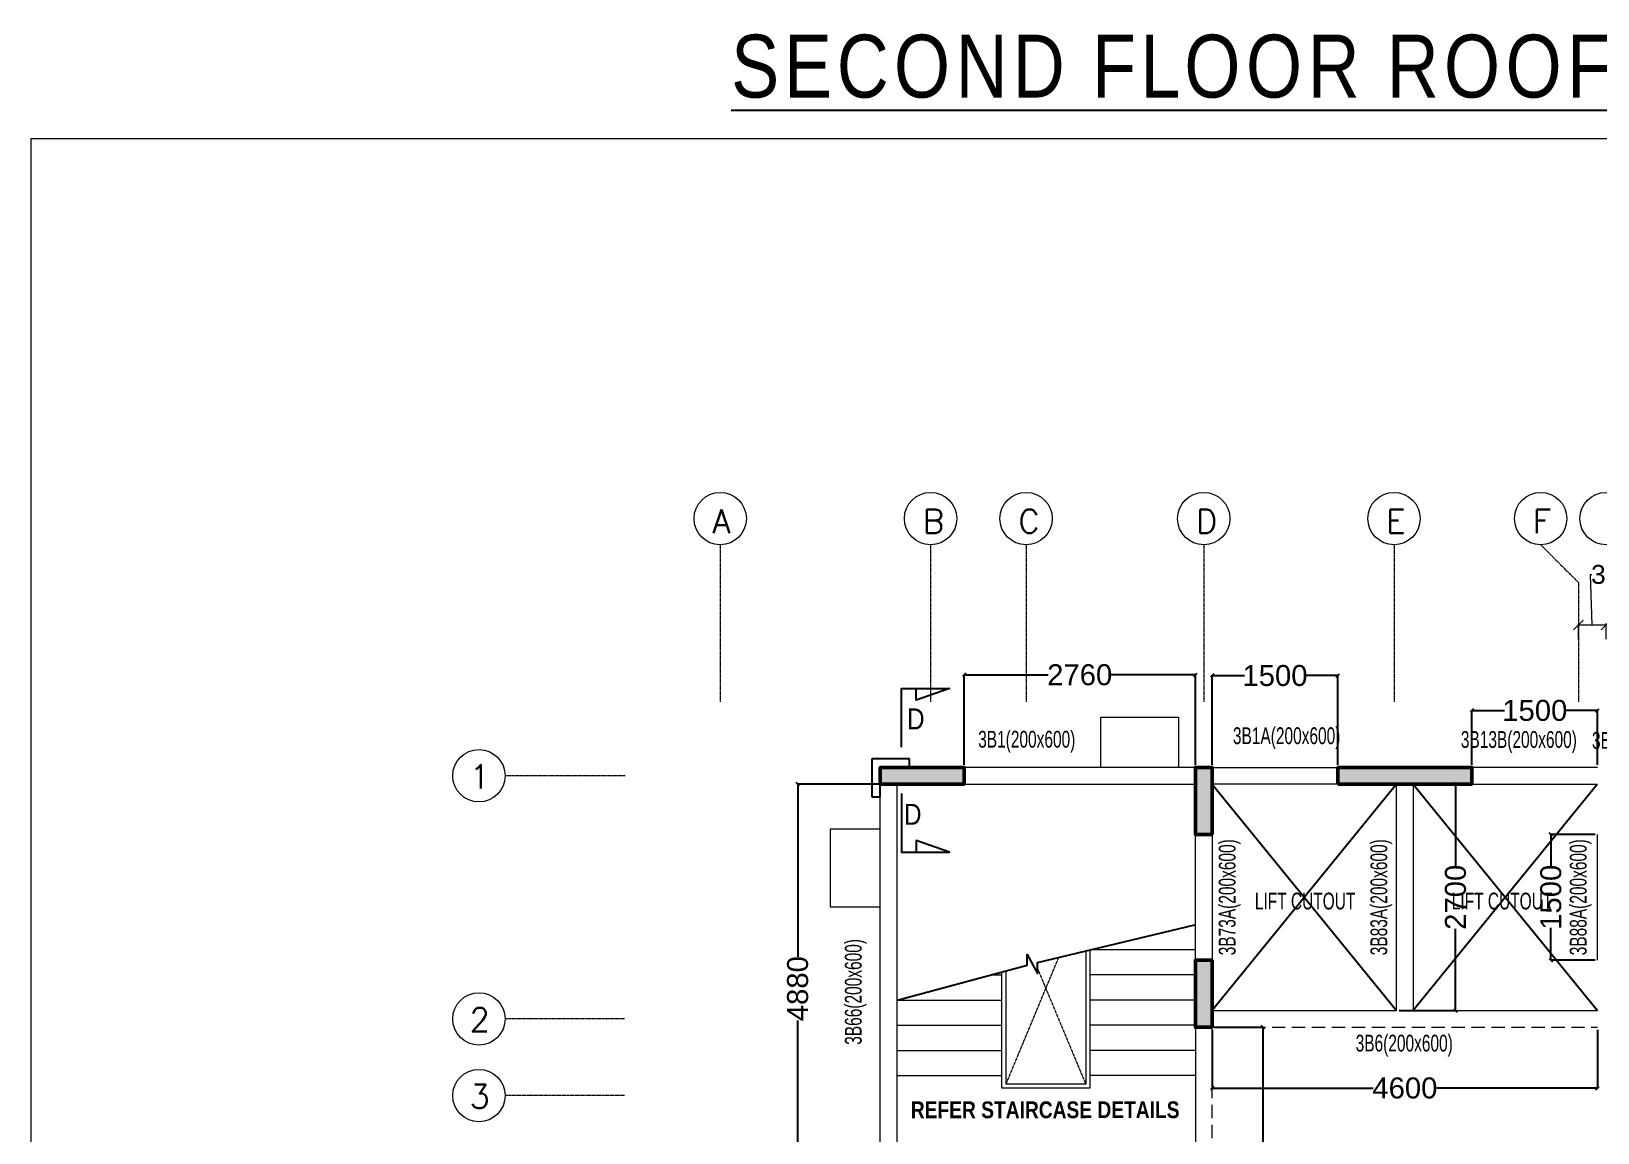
# Model space of a CAD drawing. Header units: millimetres. Extents: x 26 to 37382, y 45 to 77360.
# Drawn here: x 26 to 18715, y 64222 to 77360 of the extents above; entities that cross this region are included whole.
import ezdxf

# ---------------------------------------------------------------- set-up
doc = ezdxf.new("R2010")
doc.units = ezdxf.units.MM
for name, pattern in [('ACAD_ISO04W100', [30, 24, -3, 0, -3]), ('CONTINU', [0]), ('DASHED', [0.75, 0.5, -0.25]), ('HIDDEN', [9.525, 6.35, -3.175]), ('HIDDEN2', [0.1875, 0.125, -0.0625])]:
    doc.linetypes.add(name, pattern=pattern)
for name, color, linetype, lineweight in [('A-ANNO-DIMS', 8, 'Continuous', 15), ('A-ANNO-GRID-LINE', 8, 'ACAD_ISO04W100', 20), ('A-ANNO-GRID-TEXT', 13, 'Continuous', 15), ('A-BOXING PROJECTION', 8, 'Continuous', 9), ('A-CLMN', 5, 'Continuous', 50), ('A-CONC-PATT', 253, 'Continuous', 0), ('A-HIDD-BELW', 8, 'HIDDEN2', 20), ('S - BEAM', 7, 'Continuous', 13), ('S - BEAM TXT', 30, 'Continuous', 13), ('S - SLAB TXT', 2, 'Continuous', 13), ('STR-COL-DIM', 8, 'Continuous', 18), ('STR-Stair', 1, 'Continuous', 13)]:
    doc.layers.add(name, color=color, linetype=linetype, lineweight=lineweight)
for name, color, linetype in [('BAND DETAILS', 2, 'Continuous'), ('S-DIM', 8, 'Continuous'), ('SECTION', 4, 'CONTINU'), ('sub title', 22, 'Continuous'), ('TEXT', 7, 'Continuous')]:
    doc.layers.add(name, color=color, linetype=linetype)
doc.styles.add('ROMANS', font='romans.shx')
doc.styles.add('S - GRID TXT', font='ARIALNB.TTF')
doc.styles.add('SD', font='ARIALNB.TTF')
doc.styles.add('SED', font='ARIALN.TTF', dxfattribs={"height": 50})
doc.styles.add('SOBHA', font='arial.ttf')
doc.dimstyles.new('S--20', dxfattribs={"dimscale": 20, "dimtxt": 12.5, "dimasz": 2, "dimexe": 0.25, "dimexo": 1.5, "dimgap": 0.1, "dimtad": 0, "dimdec": 0, "dimrnd": 0.0005, "dimzin": 0, "dimdsep": 46, "dimtxsty": 'SOBHA', "dimblk": 'OBLIQUE', "dimcen": 0.09, "dimclrd": 8, "dimclre": 8, "dimclrt": 4, "dimadec": 0, "dimazin": 0, "dimtfac": 1, "dimtdec": 0, "dimtofl": 0, "dimtmove": 0, "dimatfit": 3, "dimfxl": 0.18, "dimtolj": 1, "dimtzin": 0, "dimlwd": -1, "dimlwe": -1, "dimarcsym": 0})
doc.dimstyles.new('S-75', dxfattribs={"dimscale": 75, "dimtxt": 2.5, "dimasz": 1.5, "dimexe": 0.25, "dimexo": 0.25, "dimgap": 0.1, "dimtad": 0, "dimdec": 0, "dimzin": 0, "dimdsep": 46, "dimtxsty": 'SOBHA', "dimblk": 'OBLIQUE', "dimcen": 0.09, "dimclrd": 8, "dimclre": 8, "dimclrt": 6, "dimadec": 5, "dimazin": 0, "dimtfac": 1, "dimtdec": 0, "dimtmove": 0, "dimatfit": 3, "dimfxl": 0.18, "dimtolj": 1, "dimtzin": 0, "dimlwd": -1, "dimlwe": -1, "dimarcsym": 0})

# ---------------------------------------------------------------- blocks, each defined once
blk = doc.blocks.new('SECOND FLOOR ROOF FRAMING LAYOUT')
at = {"color": 8}
for p, q in [((111044, -2536424, 1), (113244, -2539124)), ((113244, -2536424), (111044, -2539124)), ((113444, -2536424), (115644, -2539124, 1)), ((115637, -2536426, 1), (113444, -2539124))]:
    blk.add_line(p, q, dxfattribs=at)
at = {"elevation": -1}
blk.add_lwpolyline([(107285, -2539000), (108838, -2538584), (108836, -2538455), (108961, -2538681), (108959, -2538552), (110837, -2538100)], dxfattribs=at)
at = {"layer": 'A-HIDD-BELW', "linetype": 'DASHED', "ltscale": 3}
for p, q in [((108585, -2540002, -1), (109214, -2538490, -1)), ((108960, -2538622, -1), (109535, -2540002, -1))]:
    blk.add_line(p, q, dxfattribs=at)
at = {"layer": 'S - BEAM', "linetype": 'ByBlock', "ltscale": 25}
for p, q in [((110844, -2536224, 0), (108084, -2536224)), ((111044, -2536224), (112544, -2536224)), ((115644, -2536224), (114144, -2536224)), ((107084, -2541304), (107084, -2536424, 0)), ((107284, -2541304), (107284, -2536424, 0)), ((108084, -2536424), (110844, -2536424, 0)), ((112544, -2536424), (111044, -2536424)), ((113244, -2539124, 0), (113244, -2536424)), ((113444, -2536424), (113444, -2539124)), ((114144, -2536424), (115644, -2536424)), ((110844, -2538524, 1), (110844, -2537024, 1)), ((111044, -2537024, 1), (111044, -2538524, 1)), ((115644, -2538524), (115644, -2537024)), ((111044, -2539124, 1), (113244, -2539124)), ((113444, -2539124), (115644, -2539124)), ((110844, -2539324, 1), (110844, -2541304, 1))]:
    blk.add_line(p, q, dxfattribs=at)
at = {"layer": 'S - BEAM', "linetype": 'HIDDEN', "ltscale": 25}
for p, q in [((111044, -2539324), (115644, -2539324)), ((111044, -2543504, 1), (111044, -2539324, 1))]:
    blk.add_line(p, q, dxfattribs=at)
at = {"layer": 'S - BEAM', "color": 7, "linetype": 'ByBlock', "elevation": 0}
for points in [[(109714, -2536224), (109714, -2535624), (110644, -2535623), (110644, -2536224)], [(107085, -2536959), (106485, -2536959), (106485, -2537889), (107085, -2537889)]]:
    blk.add_lwpolyline(points, dxfattribs=at)
at = {"layer": 'STR-Stair', "color": 7, "linetype": 'ByBlock'}
for p, q in [((109535, -2538413, -1), (109535, -2540002, -3)), ((109585, -2538401, 0), (109585, -2540052, -1)), ((108535, -2540052, -1), (108535, -2538666, -1)), ((108585, -2540002, -1), (108585, -2538652, -1)), ((109585, -2540052, -1), (108535, -2540052, -1)), ((109535, -2540002, -1), (108585, -2540002, -1))]:
    blk.add_line(p, q, dxfattribs=at)
at = {"layer": 'STR-Stair', "color": 1}
for p, q in [((110837, -2538400, -1), (109585, -2538400, -1)), ((108404, -2538700, -1), (108535, -2538700, -1)), ((110837, -2538700, -1), (109585, -2538700, -1)), ((107285, -2539000, -1), (108535, -2539000, -1)), ((110837, -2539000, -1), (109585, -2539000, -1)), ((107285, -2539300, -1), (108535, -2539300, -1)), ((110837, -2539300, -1), (109585, -2539300, -1)), ((107285, -2539600, -1), (108535, -2539600, -1)), ((110837, -2539600, -1), (109585, -2539600, -1)), ((107285, -2539900, -1), (108535, -2539900, -1)), ((110837, -2539900, -1), (109585, -2539900, -1))]:
    blk.add_line(p, q, dxfattribs=at)
at = {"layer": 'S - BEAM TXT', "char_height": 200, "attachment_point": 8, "style": 'S - GRID TXT'}
for s, insert in [('{\\fSwis721 LtCn BT|b0|i0|c0|p34;\\W0.9;3B1(200x600)}', (108832, -2536048, 0)), ('{\\fSwis721 LtCn BT|b0|i0|c0|p34;\\W0.9;3B1A(200x600)}', (111933, -2536006, 0)), ('{\\fSwis721 LtCn BT|b0|i0|c0|p34;\\W0.9;3B13B(200x600)}', (114704, -2536051, 0)), ('{\\fSwis721 LtCn BT|b0|i0|c0|p34;\\W0.9;3B2(200x600)}', (116156, -2536062, 0)), ('{\\fSwis721 LtCn BT|b0|i0|c0|p34;\\W0.9;3B6(200x600)}', (113336, -2539673, 0))]:
    blk.add_mtext(s, dxfattribs=dict(at, insert=insert))
at = {"layer": 'S - BEAM TXT', "char_height": 200, "attachment_point": 8, "rotation": 90, "style": 'S - GRID TXT'}
for s, insert in [('{\\fSwis721 LtCn BT|b0|i0|c0|p34;\\W0.9;3B73A(200x600)}', (111383, -2537773, 0)), ('{\\fSwis721 LtCn BT|b0|i0|c0|p34;\\W0.9;3B83A(200x600)}', (113193, -2537773, 0)), ('{\\fSwis721 LtCn BT|b0|i0|c0|p34;\\W0.9;3B88A(200x600)}', (115572, -2537773, 0)), ('{\\fSwis721 LtCn BT|b0|i0|c0|p34;\\W0.9;3B66(200x600)}', (106922, -2538902, 1))]:
    blk.add_mtext(s, dxfattribs=dict(at, insert=insert))
at = {"layer": 'S - SLAB TXT', "insert": (110655, -2540208, 0), "char_height": 200, "width": 3207.13, "attachment_point": 3, "rotation": 0.0107, "style": 'S - GRID TXT'}
blk.add_mtext('REFER STAIRCASE DETAILS', dxfattribs=at)
at = {"layer": 'TEXT', "color": 4, "linetype": 'Continuous', "char_height": 200, "attachment_point": 8, "rotation": 359.9895, "style": 'SD'}
for insert in [(112153, -2537921, 1), (114503, -2537921, 1)]:
    blk.add_mtext('{\\fSwis721 LtCn BT|b0|i0|c0|p34;\\W0.9;LIFT CUTOUT}', dxfattribs=dict(at, insert=insert))
blk = doc.blocks.new('_Oblique')
at = {"color": 0, "linetype": 'ByBlock', "lineweight": -2}
blk.add_line((-0.5, -0.5), (0.5, 0.5), dxfattribs=at)
blk = doc.blocks.new('*D12')
at = {"layer": 'Defpoints', "color": 0, "transparency": 16777216}
for p in [(31040, -1593781), (30710, -1593969, 0), (31040, -1593969, 0)]:
    blk.add_point(p, dxfattribs=at)
at = {"layer": 'STR-COL-DIM', "color": 8, "transparency": 16777216}
for p, q in [((30875, -1593781), (30854, -1593179)), ((30854, -1593179), (30869, -1593179)), ((30710, -1593950), (30710, -1593762)), ((30710, -1593781), (31040, -1593781)), ((31040, -1593950), (31040, -1593762))]:
    blk.add_line(p, q, dxfattribs=at)
at = {"layer": 'STR-COL-DIM', "color": 8, "transparency": 16777216, "xscale": 112.5, "yscale": 112.5, "zscale": 112.5, "rotation": 180}
blk.add_blockref('_Oblique', (30710, -1593781), dxfattribs=at)
at = {"layer": 'STR-COL-DIM', "color": 8, "transparency": 16777216, "xscale": 112.5, "yscale": 112.5, "zscale": 112.5}
blk.add_blockref('_Oblique', (31040, -1593781), dxfattribs=at)
at = {"layer": 'STR-COL-DIM', "color": 6, "transparency": 16777216, "insert": (31124, -1593179), "char_height": 225, "attachment_point": 5, "style": 'SOBHA'}
blk.add_mtext('\\A1;330', dxfattribs=at)
blk = doc.blocks.new('FFR')
at = {"layer": 'A-CONC-PATT', "linetype": 'ByBlock'}
h = blk.add_hatch(color=256, dxfattribs=at)
h.dxf.hatch_style = 1
h.paths.add_polyline_path([(3010, 38860), (2010, 38860), (2010, 38660), (2010, 38660), (2210, 38660), (2210, 38660), (3010, 38660)])
at = {"layer": 'A-CONC-PATT'}
h = blk.add_hatch(color=256, dxfattribs=at)
h.dxf.hatch_style = 1
h.paths.add_polyline_path([(5770, 38060), (5970, 38060), (5970, 38860), (5770, 38860)])
h = blk.add_hatch(color=256, dxfattribs=at)
h.dxf.hatch_style = 1
h.paths.add_polyline_path([(7470, 38860), (7470, 38660), (9070, 38660), (9070, 38860)])
h = blk.add_hatch(color=256, dxfattribs=at)
h.dxf.hatch_style = 1
h.paths.add_polyline_path([(5770, 35760), (5970, 35760), (5970, 36560), (5770, 36560)])
at = {"layer": 'A-CLMN', "elevation": 0}
for points in [[(2210, 38660), (2210, 38660), (2010, 38660), (2010, 38660), (2010, 38860), (3010, 38860), (3010, 38660)], [(5970, 38060), (5770, 38060), (5770, 38860), (5970, 38860)], [(7470, 38660), (7470, 38860), (9070, 38860), (9070, 38660)], [(5970, 35760), (5770, 35760), (5770, 36560), (5970, 36560)]]:
    blk.add_lwpolyline(points, close=True, dxfattribs=at)
blk = doc.blocks.new('ELEVATION FEATURE - ELEVATION FEATURE-2962623-SECOND FLOOR LEVEL')
at = {"layer": 'A-BOXING PROJECTION', "color": 2, "lineweight": 25}
for p, q in [((4980478, 4991206), (4980028, 4991206)), ((4980028, 4991206), (4980028, 4990756)), ((4980128, 4990756), (4980128, 4991106)), ((4980128, 4991106), (4980478, 4991106)), ((4980478, 4991106), (4980478, 4991206)), ((4980028, 4990756), (4980128, 4990756))]:
    blk.add_line(p, q, dxfattribs=at)
blk = doc.blocks.new('A$C420997f2')
at = {"layer": 'SECTION', "color": 5, "ltscale": 1000}
for points, elevation in [([(2062, 37903), (2062, 38600), (2637, 38600), (2239, 38461), (2239, 38600)], -1), ([(2062, 37350), (2062, 36649), (2637, 36649), (2239, 36788), (2239, 36649)], 0)]:
    blk.add_lwpolyline(points, dxfattribs=dict(at, elevation=elevation))
at = {"layer": 'SECTION', "linetype": 'Continuous', "style": 'SED'}
for p in [(2131, 38113, -1), (2095, 36975, 0)]:
    blk.add_text('D', height=250, rotation=359.9895, dxfattribs=at).set_placement(p)
blk = doc.blocks.new('*D353')
at = {"layer": 'Defpoints', "color": 0, "linetype": 'ByBlock', "transparency": 16777216}
for p in [(13915, 69683), (11155, 68580), (13915, 68580, 0)]:
    blk.add_point(p, dxfattribs=at)
at = {"layer": 'S-DIM', "color": 8, "transparency": 16777216}
for p, q in [((11155, 68610), (11155, 69688)), ((11155, 69683), (12158, 69683)), ((13915, 69683), (12912, 69683)), ((13915, 68610), (13915, 69688))]:
    blk.add_line(p, q, dxfattribs=at)
at = {"layer": 'S-DIM', "color": 8, "linetype": 'ByBlock', "transparency": 16777216, "xscale": 40, "yscale": 40, "zscale": 40, "rotation": 180}
blk.add_blockref('_Oblique', (11155, 69683), dxfattribs=at)
at = {"layer": 'S-DIM', "color": 8, "linetype": 'ByBlock', "transparency": 16777216, "xscale": 40, "yscale": 40, "zscale": 40}
blk.add_blockref('_Oblique', (13915, 69683), dxfattribs=at)
at = {"layer": 'S-DIM', "color": 4, "linetype": 'ByBlock', "transparency": 16777216, "insert": (12535, 69683), "char_height": 250, "attachment_point": 5, "style": 'SOBHA'}
blk.add_mtext('\\A1;2760', dxfattribs=at)
blk = doc.blocks.new('*D354')
at = {"layer": 'Defpoints', "color": 0, "linetype": 'ByBlock', "transparency": 16777216}
for p in [(15615, 69674), (14115, 68580), (15615, 68580, 0)]:
    blk.add_point(p, dxfattribs=at)
at = {"layer": 'S-DIM', "color": 8, "transparency": 16777216}
for p, q in [((14115, 68610), (14115, 69679)), ((14115, 69674), (14502, 69674)), ((15615, 69674), (15228, 69674)), ((15615, 68610), (15615, 69679))]:
    blk.add_line(p, q, dxfattribs=at)
at = {"layer": 'S-DIM', "color": 8, "linetype": 'ByBlock', "transparency": 16777216, "xscale": 40, "yscale": 40, "zscale": 40, "rotation": 180}
blk.add_blockref('_Oblique', (14115, 69674), dxfattribs=at)
at = {"layer": 'S-DIM', "color": 8, "linetype": 'ByBlock', "transparency": 16777216, "xscale": 40, "yscale": 40, "zscale": 40}
blk.add_blockref('_Oblique', (15615, 69674), dxfattribs=at)
at = {"layer": 'S-DIM', "color": 4, "linetype": 'ByBlock', "transparency": 16777216, "insert": (14865, 69674), "char_height": 250, "attachment_point": 5, "style": 'SOBHA'}
blk.add_mtext('\\A1;1500', dxfattribs=at)
blk = doc.blocks.new('*D355')
at = {"layer": 'Defpoints', "color": 0, "linetype": 'ByBlock', "transparency": 16777216}
for p in [(18715, 69258), (17215, 68580), (18715, 68580, 0)]:
    blk.add_point(p, dxfattribs=at)
at = {"layer": 'S-DIM', "color": 8, "transparency": 16777216}
for p, q in [((17215, 68610), (17215, 69263)), ((17215, 69258), (17602, 69258)), ((18715, 69258), (18329, 69258)), ((18715, 68610), (18715, 69263))]:
    blk.add_line(p, q, dxfattribs=at)
at = {"layer": 'S-DIM', "color": 8, "linetype": 'ByBlock', "transparency": 16777216, "xscale": 40, "yscale": 40, "zscale": 40, "rotation": 180}
blk.add_blockref('_Oblique', (17215, 69258), dxfattribs=at)
at = {"layer": 'S-DIM', "color": 8, "linetype": 'ByBlock', "transparency": 16777216, "xscale": 40, "yscale": 40, "zscale": 40}
blk.add_blockref('_Oblique', (18715, 69258), dxfattribs=at)
at = {"layer": 'S-DIM', "color": 4, "linetype": 'ByBlock', "transparency": 16777216, "insert": (17965, 69258), "char_height": 250, "attachment_point": 5, "style": 'SOBHA'}
blk.add_mtext('\\A1;1500', dxfattribs=at)
blk = doc.blocks.new('*D253')
at = {"layer": 'Defpoints', "color": 0, "linetype": 'ByBlock', "transparency": 16777216}
for p in [(14115, 65480, 1), (18715, 65480, 0), (18715, 64754)]:
    blk.add_point(p, dxfattribs=at)
at = {"layer": 'S-DIM', "color": 8, "transparency": 16777216}
for p, q in [((14115, 65450), (14115, 64749)), ((18715, 65450), (18715, 64749)), ((14115, 64754), (16036, 64754)), ((18715, 64754), (16795, 64754))]:
    blk.add_line(p, q, dxfattribs=at)
at = {"layer": 'S-DIM', "color": 8, "linetype": 'ByBlock', "transparency": 16777216, "xscale": 40, "yscale": 40, "zscale": 40, "rotation": 180}
blk.add_blockref('_Oblique', (14115, 64754), dxfattribs=at)
at = {"layer": 'S-DIM', "color": 8, "linetype": 'ByBlock', "transparency": 16777216, "xscale": 40, "yscale": 40, "zscale": 40}
blk.add_blockref('_Oblique', (18715, 64754), dxfattribs=at)
at = {"layer": 'S-DIM', "color": 4, "linetype": 'ByBlock', "transparency": 16777216, "insert": (16415, 64754), "char_height": 250, "attachment_point": 5, "style": 'SOBHA'}
blk.add_mtext('\\A1;4600', dxfattribs=at)
blk = doc.blocks.new('*D319')
at = {"layer": 'Defpoints', "color": 0, "linetype": 'ByBlock', "transparency": 16777216}
for p in [(9170, 68380), (10355, 68380, 0), (10355, 63500)]:
    blk.add_point(p, dxfattribs=at)
at = {"layer": 'S-DIM', "color": 8, "transparency": 16777216}
for p, q in [((10325, 68380), (9165, 68380)), ((9170, 68380), (9170, 66320)), ((9170, 63500), (9170, 65560)), ((10325, 63500), (9165, 63500))]:
    blk.add_line(p, q, dxfattribs=at)
at = {"layer": 'S-DIM', "color": 8, "linetype": 'ByBlock', "transparency": 16777216, "xscale": 40, "yscale": 40, "zscale": 40}
for p, rotation in [((9170, 68380), 90), ((9170, 63500), 270)]:
    blk.add_blockref('_Oblique', p, dxfattribs=dict(at, rotation=rotation))
at = {"layer": 'S-DIM', "color": 4, "linetype": 'ByBlock', "transparency": 16777216, "insert": (9170, 65940), "char_height": 250, "attachment_point": 5, "rotation": 90, "style": 'SOBHA'}
blk.add_mtext('\\A1;4880', dxfattribs=at)
blk = doc.blocks.new('*D241')
at = {"layer": 'Defpoints', "color": 0, "linetype": 'ByBlock', "transparency": 16777216}
for p in [(14115, 65480, 0), (14722, 65480), (14115, 61300, 1)]:
    blk.add_point(p, dxfattribs=at)
at = {"layer": 'S-DIM', "color": 8, "transparency": 16777216}
for p, q in [((14145, 65480), (14727, 65480)), ((14722, 65480), (14722, 63770)), ((14722, 61300), (14722, 63010)), ((14145, 61300), (14727, 61300))]:
    blk.add_line(p, q, dxfattribs=at)
at = {"layer": 'S-DIM', "color": 8, "linetype": 'ByBlock', "transparency": 16777216, "xscale": 40, "yscale": 40, "zscale": 40}
for p, rotation in [((14722, 65480), 90), ((14722, 61300), 270)]:
    blk.add_blockref('_Oblique', p, dxfattribs=dict(at, rotation=rotation))
at = {"layer": 'S-DIM', "color": 4, "linetype": 'ByBlock', "transparency": 16777216, "insert": (14722, 63390), "char_height": 250, "attachment_point": 5, "rotation": 90, "style": 'SOBHA'}
blk.add_mtext('\\A1;4180', dxfattribs=at)
blk = doc.blocks.new('*D328')
at = {"layer": 'Defpoints', "color": 0, "linetype": 'ByBlock', "transparency": 16777216}
for p in [(18157, 67780), (18715, 67780), (18715, 66280)]:
    blk.add_point(p, dxfattribs=at)
at = {"layer": 'S-DIM', "color": 8, "transparency": 16777216}
for p, q in [((18685, 67780), (18152, 67780)), ((18157, 67780), (18157, 67393)), ((18157, 66280), (18157, 66667)), ((18685, 66280), (18152, 66280))]:
    blk.add_line(p, q, dxfattribs=at)
at = {"layer": 'S-DIM', "color": 8, "linetype": 'ByBlock', "transparency": 16777216, "xscale": 40, "yscale": 40, "zscale": 40}
for p, rotation in [((18157, 67780), 90), ((18157, 66280), 270)]:
    blk.add_blockref('_Oblique', p, dxfattribs=dict(at, rotation=rotation))
at = {"layer": 'S-DIM', "color": 4, "linetype": 'ByBlock', "transparency": 16777216, "insert": (18157, 67030), "char_height": 250, "attachment_point": 5, "rotation": 90, "style": 'SOBHA'}
blk.add_mtext('\\A1;1500', dxfattribs=at)
blk = doc.blocks.new('*D329')
at = {"layer": 'Defpoints', "color": 0, "linetype": 'ByBlock', "transparency": 16777216}
for p in [(16315, 68380), (17020, 68380), (16315, 65680, 0)]:
    blk.add_point(p, dxfattribs=at)
at = {"layer": 'S-DIM', "color": 8, "transparency": 16777216}
for p, q in [((16345, 68380), (17025, 68380)), ((17020, 68380), (17020, 67407)), ((17020, 65680), (17020, 66653)), ((16345, 65680), (17025, 65680))]:
    blk.add_line(p, q, dxfattribs=at)
at = {"layer": 'S-DIM', "color": 8, "linetype": 'ByBlock', "transparency": 16777216, "xscale": 40, "yscale": 40, "zscale": 40}
for p, rotation in [((17020, 68380), 90), ((17020, 65680), 270)]:
    blk.add_blockref('_Oblique', p, dxfattribs=dict(at, rotation=rotation))
at = {"layer": 'S-DIM', "color": 4, "linetype": 'ByBlock', "transparency": 16777216, "insert": (17020, 67030), "char_height": 250, "attachment_point": 5, "rotation": 90, "style": 'SOBHA'}
blk.add_mtext('\\A1;2700', dxfattribs=at)
blk = doc.blocks.new('STRG')
at = {"layer": 'A-ANNO-DIMS', "linetype": 'ACAD_ISO04W100'}
for p, q in [((20470.1, -1592823.7, -0.3), (20470.1, -1594699.7, -0.3)), ((22980.4, -1592823.7, -0.1), (22980.4, -1594699.7, -0.1)), ((24120.4, -1592823.7, -0.1), (24120.4, -1594699.7, -0.1)), ((26240.2, -1592823.7, -0.1), (26240.2, -1594699.7, -0.1)), ((28510.2, -1592823.7, -0.1), (28510.2, -1594699.7, -0.1)), ((30260.4, -1592823.7, -0.1), (30710.4, -1593273.7, -0.1)), ((30710.4, -1593273.7, -0.1), (30710.4, -1594699.7, -0.1)), ((19336.5, -1595579.8, -0.8), (17903.9, -1595579.8, -0.8)), ((19326.6, -1598479.8, -0.3), (17903.9, -1598479.8, -0.3)), ((19326.6, -1599394.8, -0.1), (17903.9, -1599394.8, -0.1))]:
    blk.add_line(p, q, dxfattribs=at)
at = {"layer": 'A-ANNO-GRID-TEXT'}
for centre in [(20470.1, -1592511.5, -0.3), (22980.4, -1592511.5, -0.1), (24120.4, -1592511.5, -0.1), (26240.2, -1592511.5, -0.1), (28510.2, -1592511.5, -0.1), (30260.4, -1592511.5, -0.1), (31040.4, -1592511.5, -0.1), (17591.7, -1595579.8, -0.8), (17591.7, -1598479.8, -0.3), (17591.7, -1599394.8)]:
    blk.add_circle(centre, 312.3, dxfattribs=at)
at = {"layer": 'A-ANNO-GRID-TEXT', "style": 'ROMANS'}
for s, p in [('A', (20377.7, -1592684.4)), ('B', (22888, -1592684.4, 0.2)), ('C', (24028, -1592684.4, 0.2)), ('D', (26147.9, -1592684.4, 0.2)), ('E', (28417.9, -1592684.4, 0.2)), ('F', (30168, -1592684.4, 0.2)), ('1', (17480.3, -1595730.5, -0.6)), ('2', (17480.3, -1598630.6, 0)), ('3', (17480.3, -1599545.5, 0.3))]:
    blk.add_text(s, height=282.2, dxfattribs=at).set_placement(p)
at = {"layer": 'STR-COL-DIM'}
dim = blk.add_linear_dim(base=(31040.4, -1593780.5), p1=(30710.4, -1593969.2, -0.1), p2=(31040.4, -1593969.2, -0.1), dimstyle='S-75', override={"dimtxt": 3, "dimtmove": 1}, dxfattribs=at)
dim.commit()
dim.dimension.update_dxf_attribs({"geometry": '*D12', "text_midpoint": (30876, -1593178.7), "dimtype": 128})

msp = doc.modelspace()

# ---------------------------------------------------------------- linework, layer by layer
at = {"layer": 'STR-Stair', "linetype": 'ByBlock', "elevation": 0.1}
msp.add_lwpolyline([(25.7, 76081.6), (37382.5, 76081.6), (37382.5, 44.8), (25.7, 44.8)], close=True, dxfattribs=at)

# ---------------------------------------------------------------- block references
at = {"color": 1}
msp.add_blockref('SECOND FLOOR ROOF FRAMING LAYOUT', (-96928.8, 2604803.4), dxfattribs=at)
at = {"layer": 'A-ANNO-GRID-LINE'}
msp.add_blockref('STRG', (-12225, 1664059.4, -0.2), dxfattribs=at)
at = {"layer": 'A-BOXING PROJECTION'}
msp.add_blockref('ELEVATION FEATURE - ELEVATION FEATURE-2962623-SECOND FLOOR LEVEL', (-4969972.6, -4922525.9, -0.1), dxfattribs=at)
at = {"layer": 'BAND DETAILS', "linetype": 'ByBlock'}
for name, p in [('A$C420997f2', (8345.4, 30919.7)), ('FFR', (8145.4, 29719.7, -0.1))]:
    msp.add_blockref(name, p, dxfattribs=at)

# ---------------------------------------------------------------- texts
at = {"layer": 'sub title', "color": 7, "insert": (21432, 77320.1, -0.4), "char_height": 750, "width": 26570.58, "attachment_point": 2, "style": 'SD'}
msp.add_mtext('{\\fArial Narrow|b0|i0|c0|p34;\\T1.1;\\LSECOND FLOOR ROOF FRAMING LAYOUT @112.10m SFL}', dxfattribs=at)

# ---------------------------------------------------------------- dimensions: what is measured, and where the dimension line sits
at = {"layer": 'S-DIM', "linetype": 'ByBlock'}
for base, p1, p2, picture, middle in [((13915.4, 69682.8), (11155.4, 68579.7), (13915.4, 68579.7, 0.4), '*D353', (12535.4, 69682.8)), ((15615.4, 69673.9), (14115.3, 68579.7), (15615.4, 68579.7, -0.2), '*D354', (14865.4, 69673.9)), ((18715.4, 69258.3), (17215.4, 68579.7), (18715.4, 68579.7, -0.2), '*D355', (17965.4, 69258.3)), ((18715.4, 64753.6), (14115.4, 65479.7, 0.6), (18715.4, 65479.7, 0.4), '*D253', (16415.4, 64753.6))]:
    dim = msp.add_linear_dim(base=base, p1=p1, p2=p2, dimstyle='S--20', dxfattribs=at)
    dim.commit()
    dim.dimension.update_dxf_attribs({"geometry": picture, "text_midpoint": middle})
for base, p1, p2, picture, middle in [((9169.6, 68379.7), (10355.4, 63499.7), (10355.4, 68379.7, -0.2), '*D319', (9169.6, 65939.7)), ((17019.8, 68379.7), (16315.4, 65679.7, 0), (16315.4, 68379.7), '*D329', (17019.8, 67029.7)), ((18156.6, 67779.7), (18715.4, 66279.7), (18715.4, 67779.7), '*D328', (18156.6, 67029.7)), ((14721.9, 65479.7), (14115.4, 61299.7, 0.6), (14115.4, 65479.7, 0.4), '*D241', (14721.9, 63389.7))]:
    dim = msp.add_linear_dim(base=base, p1=p1, p2=p2, angle=90, dimstyle='S--20', dxfattribs=at)
    dim.commit()
    dim.dimension.update_dxf_attribs({"geometry": picture, "text_midpoint": middle})

doc.saveas('drawing.dxf')
